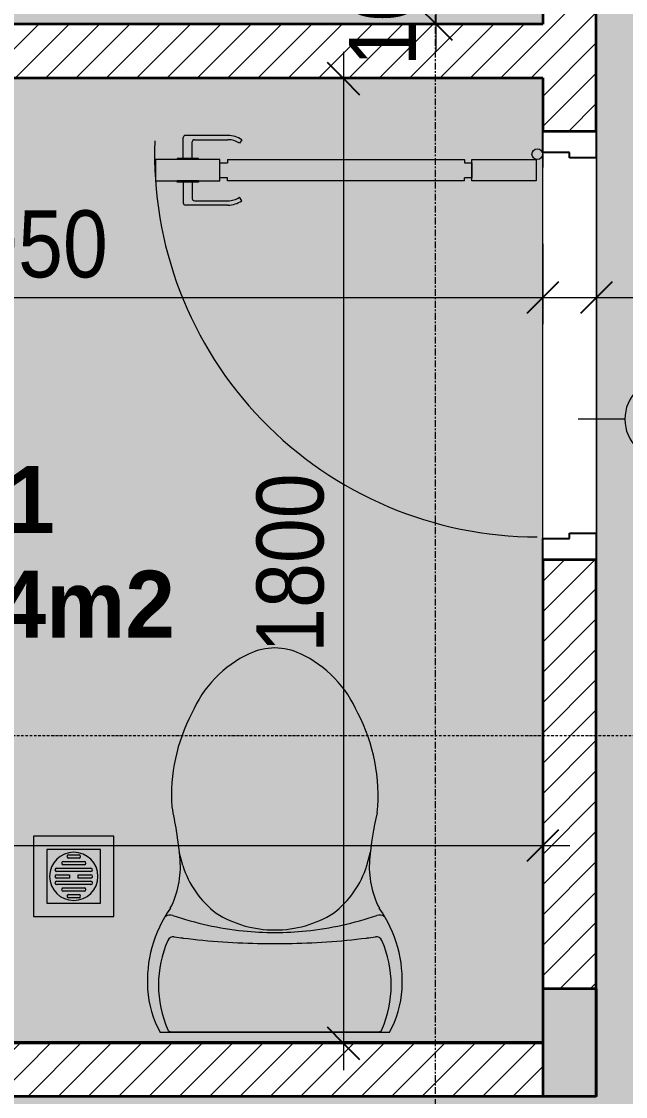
# Model space of a CAD drawing. Header units: millimetres. Extents: x 42054 to 236235, y 253 to 78637.
# Drawn here: x 48080 to 49207, y 64836 to 66842 of the extents above; entities that cross this region are included whole.
import ezdxf

# ---------------------------------------------------------------- set-up
doc = ezdxf.new("R2010")
doc.units = ezdxf.units.MM
doc.linetypes.add('Dash Dot 3_16_', pattern=[7.9375, 4.7625, -1.5875, 0, -1.5875])
doc.linetypes.add('Grid Line', pattern=[22.225, 12.7, -3.175, 3.175, -3.175])
for name, color, linetype, lineweight in [('0-1', 7, 'Continuous', 5), ('A-ANNO-DIMS', 211, 'Continuous', 9), ('A-ANNO-DIMS-50', 211, 'Continuous', 9), ('A-DETL-GENF-1', 7, 'Continuous', 18), ('A-DETL-GENF-5', 9, 'Continuous', 18), ('A-DETL-MEDM', 33, 'Continuous', 35), ('A-DETL-THIN', 151, 'Continuous', 18), ('A-DOOR', 31, 'Continuous', 18), ('A-DOOR-1', 7, 'Continuous', 18), ('A-DOOR-3', 10, 'Continuous', 25), ('A-DOOR-IDEN', 31, 'Continuous', 9), ('A-FLOR-2', 7, 'Continuous', 18), ('A-WALL-2', 250, 'Continuous', 35), ('A-WALL-3', 7, 'Continuous', 18), ('A-WALL-PATT-1', 9, 'Continuous', 18), ('G-ANNO-SYMB-1', 111, 'Dash Dot 3_16_', 18), ('G-ANNO-TEXT-1', 7, 'Continuous', 9), ('M-EQPM', 50, 'Continuous', 18), ('M-EQPM-1', 7, 'Continuous', 18), ('P-SANR-FIXT', 6, 'Continuous', 18), ('P-SANR-FIXT-1', 253, 'Continuous', 18), ('S-COLS', 52, 'Continuous', 18), ('S-COLS-5', 250, 'Continuous', 35), ('S-GRID-1', 1, 'Grid Line', 9)]:
    doc.layers.add(name, color=color, linetype=linetype, lineweight=lineweight)
doc.styles.add('Arial_B_1', font='arialbd.ttf', dxfattribs={"width": 0.95, "height": 125})
doc.styles.add('UTM Avo', font='', dxfattribs={"width": 0.9, "height": 125})
doc.styles.get('UTM Avo').set_extended_font_data('UTM Avo')
doc.dimstyles.new('1_Dim_chi_tiet_2_5', dxfattribs={"dimscale": 304.8, "dimtxt": 124.912619, "dimasz": 0.19685, "dimexe": 0.164042, "dimexo": 0.0625, "dimgap": 0.016404, "dimtad": 1, "dimdec": 0, "dimrnd": 5, "dimzin": 0, "dimdsep": 46, "dimtxsty": 'UTM Avo', "dimblk1": 'OBLIQUE', "dimblk2": 'OBLIQUE', "dimsah": 1, "dimcen": 0.09, "dimdle": 0.164042, "dimazin": 0, "dimtfac": 1, "dimtdec": 4, "dimtix": 1, "dimtmove": 0, "dimatfit": 3, "dimfxl": 0.328084, "dimfxlon": 1, "dimtvp": 1, "dimtolj": 1, "dimtzin": 0, "dimarcsym": 2})
pattern_1 = [(45, (0, 0), (-28.284271, 28.284271), [])]

# ---------------------------------------------------------------- blocks, each defined once
blk = doc.blocks.new('DOOR_CW_01 CANH MO-PANEL KINH - DIG_02-800x2200-CỬA NHÔM KÍNH-401063-TKCS_CĂN HỘ LOẠI 1A - MẶT BẰNG')
at = {"layer": 'A-DETL-GENF-1'}
for p, q in [((-347, -182), (-347, -62)), ((-347, -62), (-307, -62)), ((-307, -62), (-307, -182)), ((-307, -182), (-347, -182)), ((-347, -196), (-341, -196)), ((-347, -638), (-347, -196)), ((-341, -196), (-341, -182)), ((-341, -182), (-313, -182)), ((-313, -182), (-313, -196)), ((-307, -196), (-313, -196)), ((-307, -196), (-307, -638)), ((-383.9, -611.2), (-377.3, -615.8)), ((-270.1, -611.2), (-276.7, -615.8)), ((-392, -637), (-392, -716.5)), ((-384, -699.5), (-384, -637)), ((-347, -638), (-341, -638)), ((-341, -652), (-341, -638)), ((-307, -638), (-313, -638)), ((-313, -638), (-313, -652)), ((-270, -699.5), (-270, -637)), ((-262, -637), (-262, -716.5)), ((-307, -652), (-347, -652)), ((-347, -652), (-347, -772)), ((-313, -652), (-341, -652)), ((-307, -772), (-307, -652)), ((-349, -692.2), (-349, -731.8)), ((-347, -692.2), (-349, -692.2)), ((-347, -692.2), (-347, -731.8)), ((-307, -692.2), (-307, -731.8)), ((-307, -692.2), (-305, -692.2)), ((-305, -692.2), (-305, -731.8)), ((-349, -720.5), (-388, -720.5)), ((-349, -703.5), (-380, -703.5)), ((-305, -703.5), (-274, -703.5)), ((-305, -720.5), (-266, -720.5)), ((-349, -731.8), (-347, -731.8)), ((-305, -731.8), (-307, -731.8)), ((-347, -772), (-307, -772))]:
    blk.add_line(p, q, dxfattribs=at)
blk.add_circle((-357, -60), 10, dxfattribs=at)
for centre, radius, start, end in [((-357, -60), 714, 268, 0), ((-347, -637), 45, 145, 180), ((-347, -637), 37, 145, 180), ((-307, -637), 37, 0, 35), ((-307, -637), 45, 360, 35), ((-380, -699.5), 4, 180, 270), ((-274, -699.5), 4, 270, 0), ((-388, -716.5), 4, 180, 270), ((-266, -716.5), 4, 270, 0)]:
    blk.add_arc(centre, radius, start, end, dxfattribs=at)
at = {"layer": 'A-DOOR-1'}
blk.add_line((-357, -50), (-332, -50), dxfattribs=at)
at = {"layer": 'A-DOOR-3'}
for p, q in [((-400, 50), (-350, 50)), ((-350, 50), (-350, 0)), ((350, 0), (350, 50)), ((350, 50), (400, 50)), ((-360, 0), (-360, -50)), ((-350, 0), (-360, 0)), ((360, 0), (350, 0)), ((360, -50), (360, 0)), ((-360, -50), (-400, -50)), ((400, -50), (360, -50))]:
    blk.add_line(p, q, dxfattribs=at)
blk = doc.blocks.new('TOILET - TOILET-348229-TKCS_CĂN HỘ LOẠI 1A - MẶT BẰNG')
at = {"layer": 'P-SANR-FIXT-1'}
for p, q in [((214.2, -19.1), (-214.2, -19.1)), ((194, -19.9), (-194, -19.9)), ((-171.7, -330.3), (-178.6, -355.5)), ((171.7, -330.3), (178.6, -355.5))]:
    blk.add_line(p, q, dxfattribs=at)
for centre, radius, start, end in [((-46.1, -111.1), 191.6, 151.2809, 176.4513), ((-193.7, -26.4), 6.48, 92.3168, 156.2862), ((193.7, -26.4), 6.48, 23.7138, 87.6832), ((46.1, -111.1), 191.6, 3.5487, 28.7191), ((-9.8, -107.2), 207.3, 156.2862, 203.7138), ((9.8, -107.2), 207.3, 336.2862, 23.7138), ((1.9, -114.1), 239.7, 176.4513, 195.2961), ((-1.9, -114.1), 239.7, 344.7039, 3.5487), ((-4, -115.7), 233.6, 195.2961, 215.2147), ((4, -115.7), 233.6, 324.7853, 344.7039), ((-189.1, -185.5), 11.7, 205.4105, 277.5788), ((178.9, -2951.3), 2778.4, 97.2351, 97.5788), ((-14.3, -1400.4), 1215.6, 90.3974, 97.407), ((0, -3462.8), 3278, 89.6026, 90.3974), ((14.3, -1400.4), 1215.6, 82.593, 89.6026), ((-178.9, -2951.3), 2778.4, 82.4212, 82.7649), ((189.1, -185.5), 11.7, 262.4212, 334.5895), ((0.6, -792.1), 586.9, 95.8322, 108.9927), ((0, -416), 206.1, 90, 122.0732), ((0, -786.7), 581.5, 84.1678, 95.8322), ((0, -416), 206.1, 57.9268, 90), ((-0.6, -792.1), 586.9, 71.0073, 84.1678), ((-195, -224.1), 13.8, 230.6724, 288.9927), ((195, -224.1), 13.8, 251.0073, 309.3276), ((-343.5, -327.4), 167.3, 355.4559, 27.38), ((-0.4, -384), 179.5, 127.4036, 162.5964), ((0.4, -384), 179.5, 17.4036, 52.5964), ((343.5, -327.4), 167.3, 152.62, 184.5441), ((-719.2, -297.5), 544.3, 346.0536, 355.4559), ((719.2, -297.5), 544.3, 184.5441, 190.2879), ((-1948.3, -805.1), 2171.2, 9.681, 10.8949), ((137.1, -461.2), 329.8, 174.3487, 207.6878), ((-137.1, -461.2), 329.8, 332.3122, 3.6835), ((45.1, -528.6), 217.6, 203.2216, 244.7718), ((-45.1, -528.6), 217.6, 295.2282, 336.7784), ((0, -624.4), 111.7, 244.7718, 295.2282)]:
    blk.add_arc(centre, radius, start, end, dxfattribs=at)
blk = doc.blocks.new('THU NUOC - THU NUOC-461820-TKCS_CĂN HỘ LOẠI 1A - MẶT BẰNG')
at = {"layer": 'M-EQPM-1'}
for p, q in [((-66.3, 70.6), (-66.3, -79.4)), ((83.7, 70.6), (-66.3, 70.6)), ((83.7, -79.4), (83.7, 70.6)), ((58.7, 45.6), (-41.3, 45.6)), ((-41.3, 45.6), (-41.3, -54.4)), ((58.7, -54.4), (58.7, 45.6)), ((-11, 23.3), (28.5, 23.3)), ((-1.1, 35.6), (18.5, 35.6)), ((18.5, 29.6), (-1.1, 29.6)), ((-23.3, 10.8), (40.9, 10.8)), ((40.9, 4.8), (-23.3, 4.8)), ((28.5, 17.3), (-11, 17.3)), ((-23.3, -1.2), (0.7, -1.2)), ((0.7, -7.2), (-23.3, -7.2)), ((-23.3, -13.6), (40.9, -13.6)), ((40.9, -19.6), (-23.3, -19.6)), ((0.7, -1.2), (0.7, -7.2)), ((16.7, -1.2), (40.9, -1.2)), ((16.7, -7.2), (16.7, -1.2)), ((40.9, -7.2), (16.7, -7.2)), ((-11, -26.1), (28.5, -26.1)), ((28.5, -32.1), (-11, -32.1)), ((-1.1, -38.5), (18.5, -38.5)), ((-41.3, -54.4), (58.7, -54.4)), ((18.5, -44.5), (-1.1, -44.5)), ((-66.3, -79.4), (83.7, -79.4))]:
    blk.add_line(p, q, dxfattribs=at)
for centre, radius, start, end in [((8.7, -4.4), 45, 0, 180), ((8.7, -4.4), 45, 0, 180), ((-11, 20.3), 3, 90, 270), ((-1.1, 32.6), 3, 90, 270), ((18.5, 32.6), 3, 270, 90), ((28.5, 20.3), 3, 270, 90), ((-23.3, 7.8), 3, 90, 270), ((40.9, 7.8), 3, 270, 90), ((8.7, -4.4), 45, 180, 360), ((8.7, -4.4), 45, 180, 360), ((-23.3, -4.2), 3, 90, 270), ((-23.3, -16.6), 3, 90, 270), ((40.9, -4.2), 3, 270, 90), ((40.9, -16.6), 3, 270, 90), ((-11, -29.1), 3, 90, 270), ((-1.1, -41.5), 3, 90, 270), ((18.5, -41.5), 3, 270, 90), ((28.5, -29.1), 3, 270, 90)]:
    blk.add_arc(centre, radius, start, end, dxfattribs=at)
blk = doc.blocks.new('G1_SOF - BO TRU - 100x200-746114-TKCS_CĂN HỘ LOẠI 1A - MẶT BẰNG')
at = {"layer": 'S-COLS'}
blk.add_hatch(color=256, dxfattribs=at).paths.add_polyline_path([(-49.9, 100), (-50, 99.9), (-49.9, 34.4)])
at = {"layer": 'S-COLS-5'}
blk.add_line((-50, -100), (-50, 100), dxfattribs=at)
blk = doc.blocks.new('NCV_TKTC_TANG 1_rvt-1-TKCS_CĂN HỘ LOẠI 1A - MẶT BẰNG')
at = {"layer": 'A-WALL-PATT-1'}
h = blk.add_hatch(dxfattribs=at)
h.set_pattern_fill('FP_1', color=256, style=0, pattern_type=2)
h.set_pattern_definition(pattern_1)
h.paths.add_polyline_path([(49052.6, 64936.9), (49052.6, 64936.9), (49053, 65036.9), (49152.6, 65036.9), (49152.6, 65837.4), (49052.6, 65837.4), (49052.6, 65036.9)])
h.paths.add_polyline_path([(49152.6, 66637.4), (49152.6, 66937), (49052.6, 66937), (49053, 66637.4)])
h.paths.add_polyline_path([(49152.6, 67837), (49152.6, 68136.9), (49052.6, 68136.9), (49053, 67837)])
h.paths.add_polyline_path([(49132.6, 68336.9), (49152.6, 68336.9), (49152.6, 68737), (49052.6, 68737), (49053, 68336.9)])
h.paths.add_polyline_path([(49053, 69637), (49152.6, 69637), (49152.6, 69761.9), (49052.6, 69761.9), (49052.6, 69637)])
h = blk.add_hatch(dxfattribs=at)
h.set_pattern_fill('FP_1', color=256, style=0, pattern_type=2)
h.set_pattern_definition(pattern_1)
h.paths.add_polyline_path([(48052.6, 66736.9), (49052.6, 66736.9), (49052.6, 66836.9), (47103, 66836.9), (47103, 66736.9), (48024.6, 66736.9)])
h = blk.add_hatch(dxfattribs=at)
h.set_pattern_fill('FP_1', color=256, style=0, pattern_type=2)
h.set_pattern_definition(pattern_1)
h.paths.add_polyline_path([(49052.6, 64836.9), (49052.6, 64936.9), (46752.6, 64936.9), (46752.9, 64836.9), (49004.2, 64836.9)])
h.paths.add_polyline_path([(44652.6, 64836.9), (46652.6, 64836.9), (46652.6, 64936.9), (44652.6, 64936.9), (44652.6, 64836.9)])
at = {"layer": 'A-FLOR-2'}
blk.add_line((49152.6, 66587.4), (49152.6, 65887.4), dxfattribs=at)
at = {"layer": 'A-WALL-2'}
for p, q in [((49052.6, 66937), (49052.6, 66836.9)), ((49152.6, 66637.4), (49152.6, 66937)), ((49052.6, 66836.9), (47103, 66836.9)), ((47103, 66736.9), (49052.6, 66736.9)), ((49052.6, 66736.9), (49052.6, 66637.4)), ((49052.6, 66637.4), (49152.6, 66637.4)), ((49152.6, 65837.4), (49052.6, 65837.4)), ((49052.6, 65837.4), (49052.6, 64936.9)), ((49152.6, 65036.9), (49152.6, 65837.4)), ((49052.6, 64936.9), (46752.6, 64936.9)), ((46752.6, 64836.9), (49052.6, 64836.9))]:
    blk.add_line(p, q, dxfattribs=at)
at = {"layer": 'A-WALL-3'}
for p, q in [((49052.6, 65877.4), (49052.6, 66597.4)), ((49152.6, 66587.4), (49152.6, 65887.4))]:
    blk.add_line(p, q, dxfattribs=at)
at = {"layer": 'A-DOOR', "rotation": 270.0000000000009}
blk.add_blockref('DOOR_CW_01 CANH MO-PANEL KINH - DIG_02-800x2200-CỬA NHÔM KÍNH-401063-TKCS_CĂN HỘ LOẠI 1A - MẶT BẰNG', (49102.6, 66237.4), dxfattribs=at)
at = {"layer": 'M-EQPM', "rotation": 180}
blk.add_blockref('THU NUOC - THU NUOC-461820-TKCS_CĂN HỘ LOẠI 1A - MẶT BẰNG', (48186.7, 65242.5), dxfattribs=at)
at = {"layer": 'P-SANR-FIXT', "rotation": 180}
blk.add_blockref('TOILET - TOILET-348229-TKCS_CĂN HỘ LOẠI 1A - MẶT BẰNG', (48553, 64936.9), dxfattribs=at)
at = {"layer": 'S-COLS', "rotation": 180}
blk.add_blockref('G1_SOF - BO TRU - 100x200-746114-TKCS_CĂN HỘ LOẠI 1A - MẶT BẰNG', (49102.6, 64936.9), dxfattribs=at)
blk = doc.blocks.new('DIMBLOCK16-TKCS_CĂN HỘ LOẠI 1A - MẶT BẰNG')
at = {"layer": 'A-ANNO-DIMS-50'}
for p, q in [((49152.9, 66427.1), (49152.9, 66277.1)), ((49152.9, 66327.1), (49152.9, 66427.1)), ((50153, 66427.1), (50153, 66277.1)), ((50153, 66327.1), (50153, 66427.1)), ((49102.9, 66327.1), (50203, 66327.1))]:
    blk.add_line(p, q, dxfattribs=at)
at = {"layer": 'A-ANNO-DIMS-50', "lineweight": 25}
for p, q in [((49152.9, 66327.1), (49182.9, 66357.1)), ((50153, 66327.1), (50183, 66357.1)), ((49152.9, 66327.1), (49122.9, 66297.1)), ((50153, 66327.1), (50123, 66297.1))]:
    blk.add_line(p, q, dxfattribs=at)
at = {"layer": 'A-ANNO-DIMS-50', "color": 0, "insert": (49481.8, 66489.5), "char_height": 125, "width": 410.824, "attachment_point": 1, "line_spacing_factor": 1.110334, "style": 'UTM Avo'}
blk.add_mtext('1000', dxfattribs=at)
blk = doc.blocks.new('_Oblique')
at = {"color": 0, "linetype": 'ByBlock', "lineweight": -2}
blk.add_line((-0.5, -0.5), (0.5, 0.5), dxfattribs=at)
blk = doc.blocks.new('DIMBLOCK17-TKCS_CĂN HỘ LOẠI 1A - MẶT BẰNG')
at = {"layer": 'A-ANNO-DIMS-50'}
for p, q in [((47102.9, 66427.1), (47102.9, 66277.1)), ((47102.9, 66327.1), (47102.9, 66427.1)), ((49053, 66427.1), (49053, 66277.1)), ((49053, 66327.1), (49053, 66427.1)), ((47052.9, 66327.1), (49103, 66327.1))]:
    blk.add_line(p, q, dxfattribs=at)
at = {"layer": 'A-ANNO-DIMS-50', "lineweight": 25}
for p, q in [((47102.9, 66327.1), (47132.9, 66357.1)), ((49053, 66327.1), (49083, 66357.1)), ((47102.9, 66327.1), (47072.9, 66297.1)), ((49053, 66327.1), (49023, 66297.1))]:
    blk.add_line(p, q, dxfattribs=at)
at = {"layer": 'A-ANNO-DIMS-50', "color": 0, "insert": (47906.8, 66489.5), "char_height": 125, "width": 410.824, "attachment_point": 1, "line_spacing_factor": 1.110334, "style": 'UTM Avo'}
blk.add_mtext('1950', dxfattribs=at)
blk = doc.blocks.new('DIMBLOCK19-TKCS_CĂN HỘ LOẠI 1A - MẶT BẰNG')
at = {"layer": 'A-ANNO-DIMS-50'}
for p, q in [((48681.2, 66785.3), (48681.2, 64885.3)), ((48781.2, 66735.3), (48631.2, 66735.3)), ((48681.2, 66735.3), (48781.2, 66735.3)), ((48781.2, 64935.3), (48631.2, 64935.3)), ((48681.2, 64935.3), (48781.2, 64935.3))]:
    blk.add_line(p, q, dxfattribs=at)
at = {"layer": 'A-ANNO-DIMS-50', "lineweight": 25}
for p, q in [((48681.2, 66735.3), (48651.2, 66765.3)), ((48681.2, 66735.3), (48711.2, 66705.3)), ((48681.2, 64935.3), (48651.2, 64965.3)), ((48681.2, 64935.3), (48711.2, 64905.3))]:
    blk.add_line(p, q, dxfattribs=at)
at = {"layer": 'A-ANNO-DIMS-50', "color": 0, "insert": (48518.8, 65664.1), "char_height": 125, "width": 410.824, "attachment_point": 1, "rotation": 90, "line_spacing_factor": 1.110334, "style": 'UTM Avo'}
blk.add_mtext('1800', dxfattribs=at)
blk = doc.blocks.new('DIMBLOCK20-TKCS_CĂN HỘ LOẠI 1A - MẶT BẰNG')
at = {"layer": 'A-ANNO-DIMS-50'}
for p, q in [((46752.9, 65404.3), (46752.9, 65254.3)), ((46752.9, 65304.3), (46752.9, 65404.3)), ((49053, 65404.3), (49053, 65254.3)), ((49053, 65304.3), (49053, 65404.3)), ((46702.9, 65304.3), (49103, 65304.3))]:
    blk.add_line(p, q, dxfattribs=at)
at = {"layer": 'A-ANNO-DIMS-50', "lineweight": 25}
for p, q in [((46752.9, 65304.3), (46782.9, 65334.3)), ((49053, 65304.3), (49083, 65334.3)), ((46752.9, 65304.3), (46722.9, 65274.3)), ((49053, 65304.3), (49023, 65274.3))]:
    blk.add_line(p, q, dxfattribs=at)
at = {"layer": 'A-ANNO-DIMS-50', "color": 0, "insert": (47731.8, 65466.6), "char_height": 125, "width": 410.824, "attachment_point": 1, "line_spacing_factor": 1.110334, "style": 'UTM Avo'}
blk.add_mtext('2300', dxfattribs=at)
blk = doc.blocks.new('DIMBLOCK32-TKCS_CĂN HỘ LOẠI 1A - MẶT BẰNG')
at = {"layer": 'A-ANNO-DIMS-50', "lineweight": 25}
for p, q in [((48853.7, 66937), (48823.7, 66967)), ((48853.7, 66937), (48883.7, 66907)), ((48853.7, 66836.9), (48823.7, 66866.9)), ((48853.7, 66836.9), (48883.7, 66806.9))]:
    blk.add_line(p, q, dxfattribs=at)
at = {"layer": 'A-ANNO-DIMS-50'}
for p, q in [((48753.7, 66937), (48903.7, 66937)), ((48853.7, 66937), (48753.7, 66937)), ((48853.7, 66786.9), (48853.7, 66937)), ((48753.7, 66836.9), (48903.7, 66836.9)), ((48853.7, 66836.9), (48753.7, 66836.9))]:
    blk.add_line(p, q, dxfattribs=at)
at = {"layer": 'A-ANNO-DIMS-50', "color": 0, "insert": (48691.4, 66758.6), "char_height": 125, "width": 308.118, "attachment_point": 1, "rotation": 90, "line_spacing_factor": 1.110334, "style": 'UTM Avo'}
blk.add_mtext('100', dxfattribs=at)
blk = doc.blocks.new('STN_Door Tag - STN_Door Tag-1788670-TKCS_CĂN HỘ LOẠI 1A - MẶT BẰNG')
at = {"layer": 'A-DOOR-IDEN'}
for p, q in [((-3.37, 1.495), (3.431, 1.495)), ((-3.37, -1.524), (3.431, -1.524))]:
    blk.add_line(p, q, dxfattribs=at)
for centre, start, end in [((-3.37, -0.015), 90, 270), ((3.431, -0.015), 270, 90)]:
    blk.add_arc(centre, 1.509, start, end, dxfattribs=at)

msp = doc.modelspace()

# ---------------------------------------------------------------- hatches: boundary and pattern name
at = {"layer": 'A-DETL-GENF-1'}
for points in [[(47702.6, 66836.9), (49053, 66837.4), (49052.6, 69761.9), (48752.6, 69761.9), (48752.6, 69834.3), (45752.6, 69834.3), (45752.6, 69761.9), (44652.6, 69761.9), (44652.6, 66836.9), (47275, 66836.9)], [(48024.6, 61836.9), (52602.6, 61836.9), (52602.6, 61961.9), (53252.6, 61961.9), (53252.2, 64835.3), (50153, 64835.3), (50152.6, 68136.9), (49152.9, 68136.9), (49152.6, 64835.3), (44652.5, 64835.3), (44652.6, 61961.9), (45752.6, 61961.9), (45752.6, 61836.9), (47681.8, 61836.9)]]:
    msp.add_hatch(color=256, dxfattribs=at).paths.add_polyline_path(points)
h = msp.add_hatch(color=256, dxfattribs=at)
h.paths.add_polyline_path([(48774.2, 64935.3), (49052.6, 64935.5), (49052.6, 66735.3), (47102.9, 66735.3), (47102.6, 65885.3), (46752.9, 65885.3), (46752.9, 64935.3), (48399.4, 64935.3)])
h.paths.add_polyline_path([(46818.8, 65378.4), (46818.8, 65378.4), (46820.7, 65378.4)])
h.paths.add_polyline_path([(46814.7, 65378.4), (46814.7, 65378.9), (46814.7, 65378.9)])
at = {"layer": 'A-DETL-GENF-5'}
h = msp.add_hatch(dxfattribs=at)
h.set_pattern_fill('FP_2', color=256, style=0, pattern_type=2)
h.set_pattern_definition([(50, (0, 0), (364.3679, -31.8783), [38.1, -419.1]), (355, (0, 0), (-70.4859, 382.1133), [30.48, -335.28]), (100.451, (30.36, -2.66), (293.885, 350.2334), [32.38, -356.18]), (46.184, (0, 101.6), (542.1585, -84.0858), [57.15, -628.65]), (96.636, (45.2, 94.6), (474.805, 494.8554), [48.57, -534.27]), (351.184, (0, 101.6), (474.8102, 494.85), [45.72, -502.92]), (21, (50.8, 76.2), (303.2285, -204.5305), [38.1, -419.1]), (326, (50.8, 76.2), (123.6039, 368.376), [30.48, -335.28]), (71.451, (76.07, 59.16), (426.8341, 163.8427), [32.38, -356.18]), (37.5, (0, 0), (6.17665, 169.11015), [3.353, -327.863, 3.353, -337.007, -336.55]), (37.5, (0, 0), (6.17665, 169.11015), [-671.576, 3.353, -333.197]), (7.5, (0, 0), (133.63888, 200.3615), [3.353, -190.703, 3.353, -320.243, -128.27]), (7.5, (0, 0), (133.63888, 200.3615), [-517.652, 3.353, -124.917]), (327.5, (-113.28, 0), (271.18182, -11.45836), [3.353, -123.647, 3.353, -392.887, -525.78]), (327.5, (-113.28, 0), (271.18182, -11.45836), [-523.24, 3.353, -522.427]), (317.5, (-164.08, 0), (296.2585, 50.85285), [3.353, -161.747, 3.353, -259.791, -373.38]), (317.5, (-164.08, 0), (296.2585, 50.85285), [-428.244, 3.353, -370.027]), (45, (0, 0), (-125.7236, 125.7236), []), (45, (0, 190.5), (-125.7236, 125.7236), [])])
h.paths.add_polyline_path([(44464.8, 61511.9), (45752.6, 61512.1), (45752.6, 61961.9), (44452.6, 61961.9), (44452.6, 61511.9)])
h.paths.add_polyline_path([(53377.6, 61511.9), (53452.6, 61512.1), (53452.6, 61961.9), (52602.6, 61961.9), (52602.6, 61511.9), (53271.6, 61511.9)])
h.paths.add_polyline_path([(54552.6, 61511.9), (54652.6, 61512), (54652.6, 61711.9), (54452.6, 61711.9), (54452.6, 61511.9)])
h.paths.add_polyline_path([(49151.8, 61635.3), (49152.9, 61635.4), (49152.9, 61835.3), (48952.9, 61835.3), (48952.9, 61635.3), (49052.6, 61635.3)])
h.paths.add_polyline_path([(53271.6, 64058.6), (53452.6, 64058.6), (53452.6, 64258.6), (53252.6, 64258.6), (53252.6, 64058.6)])
h.paths.add_polyline_path([(54452.6, 64061.9), (54652.6, 64061.9), (54652.6, 64258.6), (54452.6, 64258.6)])
h.paths.add_polyline_path([(44652.6, 64835.3), (44652.6, 65035.3), (44452.6, 65035.3), (44452.6, 64835.3), (44652.6, 64835.3)])
h.paths.add_polyline_path([(49052.6, 64836.9), (49152.6, 64836.9), (49152.6, 65036.9), (49052.6, 65036.9), (49052.6, 64841.1)])
h.paths.add_polyline_path([(50252.6, 64836.9), (50252.6, 64836.9), (50252.5, 65037.4), (50152.6, 65037.4), (50152.6, 64836.9)])
h.paths.add_polyline_path([(46652.6, 64836.9), (46752.6, 64836.9), (46752.6, 65036.9), (46652.6, 65036.9), (46652.6, 64932.2)])
h.paths.add_polyline_path([(49152.6, 68136.9), (49152.6, 68336.9), (49052.6, 68336.9), (49052.6, 68136.9), (49127.6, 68136.9)])
h.paths.add_polyline_path([(53252.6, 68435.3), (53452.7, 68435.3), (53452.6, 68636.9), (53252.6, 68636.9), (53252.6, 68435.3)])
h.paths.add_polyline_path([(50252.6, 68436.9), (50252.6, 68637.3), (50152.6, 68636.9), (50152.6, 68436.9), (50227.6, 68436.9)])
h.paths.add_polyline_path([(49115.1, 69761.9), (49352.6, 69761.9), (49352.6, 70061.9), (48752.6, 70061.9), (48752.6, 69761.9), (49053, 69761.9)])
h.paths.add_polyline_path([(52896.9, 69761.9), (53602.6, 69761.9), (53602.6, 70111.9), (52752.6, 70111.8), (52752.6, 69761.9)])
h.paths.add_polyline_path([(45641.6, 69761.9), (45752.6, 69762.1), (45752.6, 70111.9), (44452.6, 70111.9), (44452.6, 69761.9), (45026.3, 69761.9)])
h.paths.add_polyline_path([(54919.4, 69763.6), (54952.6, 69763.6), (54952.6, 69961.9), (54552.6, 69961.8), (54552.6, 69763.6), (54770.8, 69763.6)])

# ---------------------------------------------------------------- linework, layer by layer
at = {"layer": 'A-DETL-MEDM'}
for p, q in [((49152.6, 65036.9), (49052.6, 65036.9)), ((49052.6, 65036.9), (49052.6, 64836.9)), ((49152.6, 64836.9), (49152.6, 65036.9)), ((49052.6, 64836.9), (49152.6, 64836.9))]:
    msp.add_line(p, q, dxfattribs=at)
at = {"layer": 'A-DETL-THIN'}
for p, q in [((49053, 66836.9), (49053, 68136.9)), ((49152.9, 68136.9), (49152.9, 64835.3)), ((44652.6, 66836.9), (49053, 66836.9)), ((49053, 66735.3), (47102.9, 66735.3)), ((49053, 65036.9), (49053, 66735.3)), ((46752.9, 64935.3), (49052.6, 64935.3))]:
    msp.add_line(p, q, dxfattribs=at)
at = {"layer": 'A-DOOR-IDEN'}
msp.add_line((49118.8, 66100.4), (49205.8, 66100.4), dxfattribs=at)
at = {"layer": 'G-ANNO-SYMB-1'}
msp.add_line((51412, 65509), (42778.6, 65509), dxfattribs=at)
at = {"layer": 'S-GRID-1'}
msp.add_line((48852.6, 61240.5), (48852.6, 70479.1), dxfattribs=at)

# ---------------------------------------------------------------- block references
at = {"layer": '0-1'}
msp.add_blockref('NCV_TKTC_TANG 1_rvt-1-TKCS_CĂN HỘ LOẠI 1A - MẶT BẰNG', (0, 0), dxfattribs=at)
at = {"layer": 'A-DOOR-IDEN', "xscale": 49.99999999999998, "yscale": 49.99999999999998, "zscale": 49.99999999999998}
msp.add_blockref('STN_Door Tag - STN_Door Tag-1788670-TKCS_CĂN HỘ LOẠI 1A - MẶT BẰNG', (49449.8, 66100.6), dxfattribs=at)

# ---------------------------------------------------------------- texts
at = {"layer": 'G-ANNO-TEXT-1', "insert": (47935.3, 65851.3), "char_height": 125, "width": 1002.25, "attachment_point": 5, "line_spacing_factor": 0.936439, "style": 'Arial_B_1'}
msp.add_mtext('\\pt570,1140,1710,2280,2850,3420,3990,4560,5130,5700,6270,6840,7410,7980,8550,9120,9690,10260,10830,11400,11970,12540,13110,13680,14250,14820,15390,15960,16530,17100,17670,18240;WC 1\\PS = 3.84m2', dxfattribs=at)

# ---------------------------------------------------------------- dimensions: what is measured, and where the dimension line sits
at = {"layer": 'A-ANNO-DIMS'}
for base, p1, p2, override, picture, middle in [((48853.7, 66937), (48753.7, 66836.9), (48753.7, 66937), {"dimpost": '<>', "dimfxl": 100.024347}, 'DIMBLOCK32-TKCS_CĂN HỘ LOẠI 1A - MẶT BẰNG', (48784.1, 66886.9)), ((48681.2, 64935.3), (48781.2, 66735.3), (48781.2, 64935.3), {"dimpost": '<>', "dimfxl": 1800}, 'DIMBLOCK19-TKCS_CĂN HỘ LOẠI 1A - MẶT BẰNG', (48611.5, 65835.3))]:
    dim = msp.add_linear_dim(base=base, p1=p1, p2=p2, angle=90, dimstyle='1_Dim_chi_tiet_2_5', override=override, dxfattribs=at)
    dim.commit()
    dim.dimension.update_dxf_attribs({"geometry": picture, "text_midpoint": middle})
for base, p1, p2, override, picture, middle in [((49053, 66327.1), (47102.9, 66427.1), (49053, 66427.1), {"dimpost": '<>', "dimfxl": 1950.071331}, 'DIMBLOCK17-TKCS_CĂN HỘ LOẠI 1A - MẶT BẰNG', (48078, 66396.8)), ((50153, 66327.1), (49152.9, 66427.1), (50153, 66427.1), {"dimpost": '<>', "dimfxl": 1000.071331}, 'DIMBLOCK16-TKCS_CĂN HỘ LOẠI 1A - MẶT BẰNG', (49653, 66396.8)), ((49053, 65304.3), (46752.9, 65404.3), (49053, 65404.3), {"dimpost": '<>', "dimfxl": 2300.071331}, 'DIMBLOCK20-TKCS_CĂN HỘ LOẠI 1A - MẶT BẰNG', (47903, 65373.9))]:
    dim = msp.add_linear_dim(base=base, p1=p1, p2=p2, dimstyle='1_Dim_chi_tiet_2_5', override=override, dxfattribs=at)
    dim.commit()
    dim.dimension.update_dxf_attribs({"geometry": picture, "text_midpoint": middle})

doc.saveas('drawing.dxf')
